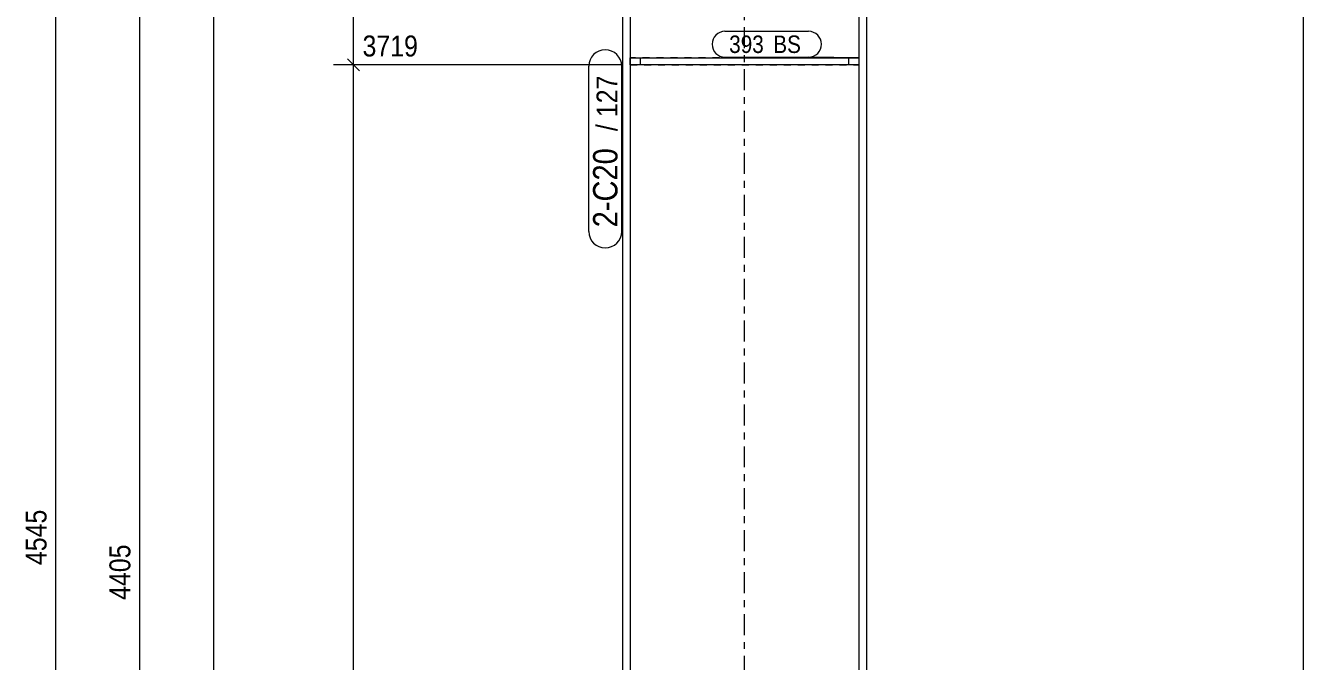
# Model space of a CAD drawing. Header units: millimetres. Extents: x 2 to 579, y 1 to 405.
# Drawn here: x 135.6 to 318.6, y 203 to 294 of the extents above; entities that cross this region are included whole.
import ezdxf

# ---------------------------------------------------------------- set-up
doc = ezdxf.new("R2010")
doc.units = ezdxf.units.MM
for name, pattern in [('XKITLINE00', [0]), ('XKITLINE01', [4, 1, -1, 1, -1]), ('XKITLINE03', [6, 3, -1, 1, -1])]:
    doc.linetypes.add(name, pattern=pattern)
for name, color, linetype, lineweight in [('Dimensions', 7, 'Continuous', 0), ('Part', 2, 'Continuous', 0), ('PartMark', 7, 'Continuous', 0)]:
    doc.layers.add(name, color=color, linetype=linetype, lineweight=lineweight)
doc.styles.add('ARIAL', font='ARIAL.TTF')

# ---------------------------------------------------------------- blocks, each defined once
blk = doc.blocks.new('*A10')
at = {"layer": 'Part', "color": 7, "linetype": 'XKITLINE03', "lineweight": 0}
blk.add_line((238.56, 182.76), (238.56, 365.08), dxfattribs=at)
at = {"layer": 'Part', "color": 2, "linetype": 'XKITLINE00', "lineweight": 0}
for p, q in [((254.96, 182.76), (254.96, 353.35)), ((256.06, 182.76), (256.06, 353.23)), ((221.06, 326.76), (221.06, 182.76)), ((222.16, 326.64), (222.16, 182.76))]:
    blk.add_line(p, q, dxfattribs=at)
blk = doc.blocks.new('*A11')
at = {"layer": 'Part', "color": 7, "linetype": 'XKITLINE01', "lineweight": 0}
for p, q in [((254.96, 289.36), (222.16, 289.36)), ((222.16, 289.36), (222.16, 288.36)), ((223.66, 288.36), (223.66, 289.36)), ((253.46, 288.36), (253.46, 289.36)), ((254.96, 288.36), (254.96, 289.36)), ((222.16, 288.36), (254.96, 288.36))]:
    blk.add_line(p, q, dxfattribs=at)
blk = doc.blocks.new('*A12')
at = {"layer": 'Part', "color": 2, "linetype": 'XKITLINE00', "lineweight": 0}
for p, q in [((222.16, 289.36), (254.96, 289.36)), ((254.96, 288.36), (222.16, 288.36))]:
    blk.add_line(p, q, dxfattribs=at)
at = {"layer": 'Part', "color": 7, "linetype": 'XKITLINE01', "lineweight": 0}
for p, q in [((222.16, 288.36), (222.16, 289.36)), ((223.66, 288.36), (223.66, 289.36)), ((253.46, 288.36), (253.46, 289.36)), ((254.96, 288.36), (254.96, 289.36))]:
    blk.add_line(p, q, dxfattribs=at)
blk = doc.blocks.new('*A76')
at = {"layer": 'Dimensions', "color": 7, "linetype": 'XKITLINE00', "lineweight": 0}
blk.add_line((139.97, 73.56), (139.97, 368.89), dxfattribs=at)
at = {"layer": 'Dimensions', "color": 3, "style": 'ARIAL', "width": 0.85}
blk.add_text('4545', height=3, rotation=90.0002, dxfattribs=at).set_placement((138.62, 216.77))
blk = doc.blocks.new('*A101')
at = {"layer": 'PartMark', "color": 7, "linetype": 'XKITLINE00', "lineweight": 0}
for p, q in [((216.26, 264.51), (216.26, 288.16)), ((220.96, 264.51), (220.96, 288.16))]:
    blk.add_line(p, q, dxfattribs=at)
for centre, start, end in [((218.61, 288.16), 0, 180), ((218.61, 264.51), 180, 0)]:
    blk.add_arc(centre, 2.35, start, end, dxfattribs=at)
at = {"layer": 'PartMark', "color": 3, "style": 'ARIAL', "width": 0.85}
for s, p in [('127', (220.36, 280.88)), ('/', (220.36, 278.87))]:
    blk.add_text(s, height=3, rotation=90.0002, dxfattribs=at).set_placement(p)
at = {"layer": 'PartMark', "color": 1, "style": 'ARIAL', "width": 0.85}
blk.add_text('2-C20', height=3.5, rotation=90.0002, dxfattribs=at).set_placement((220.36, 265.11))
blk = doc.blocks.new('*A103')
at = {"layer": 'PartMark', "color": 7, "linetype": 'XKITLINE00', "lineweight": 0}
for p, q in [((235.75, 293.16), (247.71, 293.16)), ((235.75, 289.46), (247.71, 289.46)), ((254.96, 289.36), (247.71, 289.46))]:
    blk.add_line(p, q, dxfattribs=at)
for centre, start, end in [((235.75, 291.31), 90, 270), ((247.71, 291.31), 270, 90)]:
    blk.add_arc(centre, 1.85, start, end, dxfattribs=at)
at = {"layer": 'PartMark', "color": 3, "style": 'ARIAL', "width": 0.85}
for s, p in [('393', (236.35, 290.06)), ('BS', (242.66, 290.06))]:
    blk.add_text(s, height=2.5, dxfattribs=at).set_placement(p)
blk = doc.blocks.new('*A107')
at = {"layer": 'Dimensions', "color": 7, "linetype": 'XKITLINE00', "lineweight": 0}
blk.add_line((151.97, 75.56), (151.97, 356.92), dxfattribs=at)
at = {"layer": 'Dimensions', "color": 3, "style": 'ARIAL', "width": 0.85}
blk.add_text('4405', height=3, rotation=90.0002, dxfattribs=at).set_placement((150.62, 211.79))
blk = doc.blocks.new('*A109')
at = {"layer": 'Dimensions', "color": 7, "linetype": 'XKITLINE00', "lineweight": 0}
blk.add_line((162.56, 75.56), (162.56, 314.91), dxfattribs=at)
blk = doc.blocks.new('*A111')
at = {"layer": 'Dimensions', "color": 7, "linetype": 'XKITLINE00', "lineweight": 0}
for p, q in [((181.71, 289.21), (183.41, 287.51)), ((221.16, 288.36), (179.71, 288.36)), ((182.56, 75.56), (182.56, 288.36))]:
    blk.add_line(p, q, dxfattribs=at)
at = {"layer": 'Dimensions', "color": 3}
blk.add_point((182.56, 288.36), dxfattribs=at)
at = {"layer": 'Dimensions', "color": 3, "style": 'ARIAL', "width": 0.85}
blk.add_text('3719', height=3, dxfattribs=at).set_placement((183.86, 289.56))
blk = doc.blocks.new('*A112')
at = {"layer": 'Dimensions', "color": 7, "linetype": 'XKITLINE00', "lineweight": 0}
for p, q in [((234.22, 326.27), (179.71, 326.27)), ((181.71, 327.12), (183.41, 325.42)), ((182.56, 288.36), (182.56, 326.27)), ((181.71, 289.21), (183.41, 287.51)), ((221.16, 288.36), (179.71, 288.36))]:
    blk.add_line(p, q, dxfattribs=at)
at = {"layer": 'Dimensions', "color": 3}
for p in [(182.56, 326.27), (182.56, 288.36)]:
    blk.add_point(p, dxfattribs=at)
at = {"layer": 'Dimensions', "color": 3, "style": 'ARIAL', "width": 0.85}
blk.add_text('4099', height=3, dxfattribs=at).set_placement((183.86, 327.47))
blk.add_text('379', height=3, rotation=90.0002, dxfattribs=at).set_placement((181.21, 303.98))
blk = doc.blocks.new('*A115')
at = {"layer": 'Dimensions', "color": 7, "linetype": 'XKITLINE00', "lineweight": 0}
blk.add_line((318.56, 75.56), (318.56, 304.41), dxfattribs=at)

msp = doc.modelspace()

# ---------------------------------------------------------------- block references
at = {"lineweight": 0}
for name in ['*A76', '*A107', '*A112', '*A109', '*A115', '*A103', '*A111', '*A101', '*A11', '*A12']:
    msp.add_blockref(name, (0, 0), dxfattribs=at)
at = {"layer": 'Part', "lineweight": 0}
msp.add_blockref('*A10', (0, 0), dxfattribs=at)

doc.saveas('drawing.dxf')
